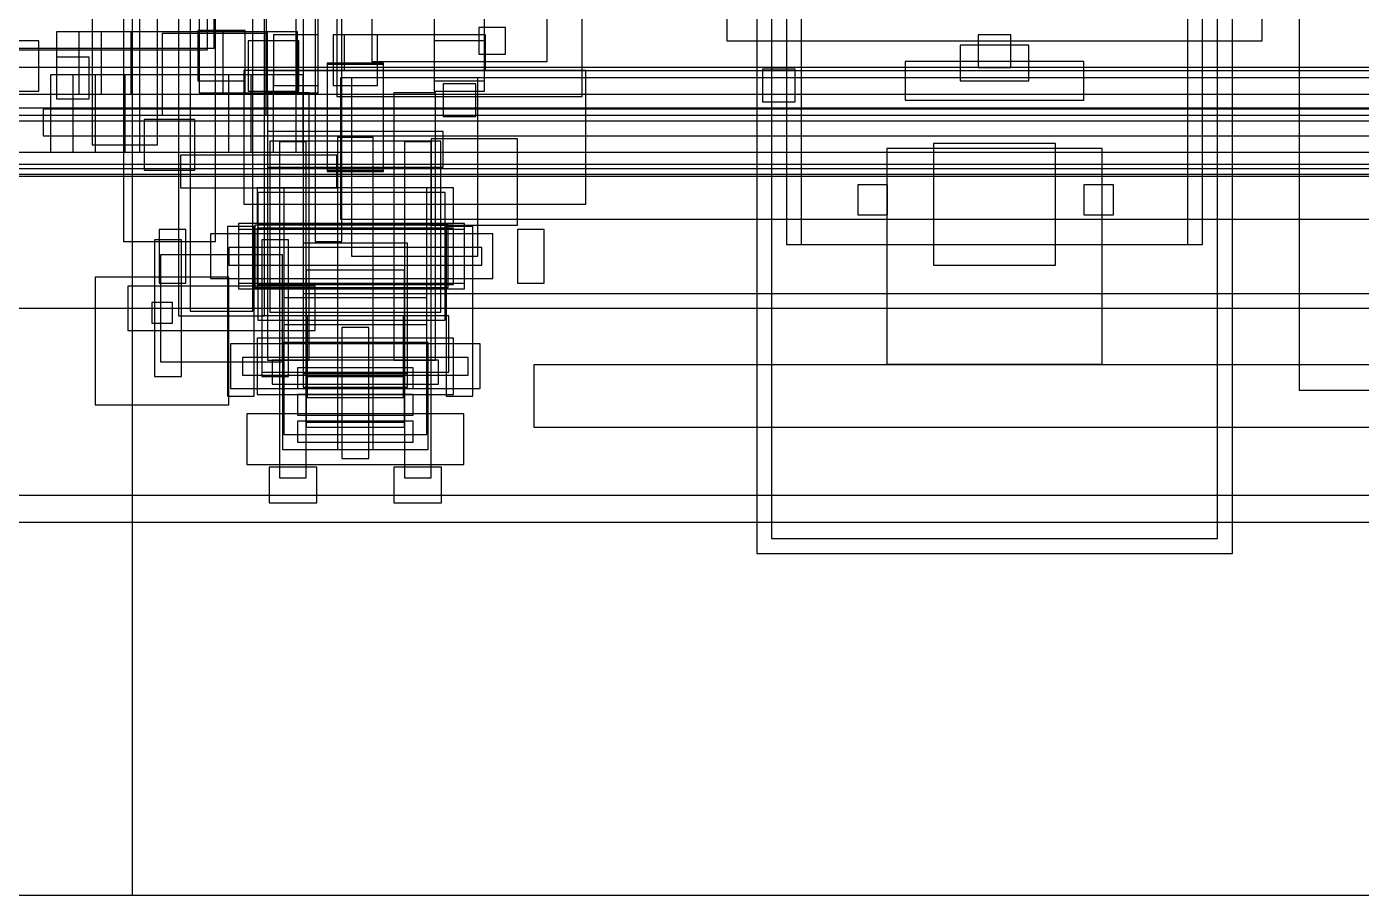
# Model space of a CAD drawing. Header units: millimetres. Extents: x -18 to 5970, y -985 to 4490.
# Drawn here: x 4349 to 5247, y 2500 to 3084 of the extents above; entities that cross this region are included whole.
import ezdxf

# ---------------------------------------------------------------- set-up
doc = ezdxf.new("R2010")
doc.units = ezdxf.units.MM

msp = doc.modelspace()

# ---------------------------------------------------------------- linework, layer by layer
at = {"layer": 'AS_FITTED_ROUTES'}
for p, q in [((4475, 3070), (4475, 3090)), ((5011, 3079), (4989, 3079)), ((4989, 3079), (4989, 3057)), ((5011, 3057), (5011, 3079)), ((4225, 3070), (4475, 3070)), ((5665, 3057), (4335, 3057)), ((4989, 3057), (5011, 3057)), ((4335, 3039), (5665, 3039)), ((4928, 2978), (4908, 2978)), ((4908, 2978), (4908, 2958)), ((4928, 2958), (4928, 2978)), ((5080, 2978), (5060, 2978)), ((5060, 2978), (5060, 2958)), ((5080, 2958), (5080, 2978)), ((4908, 2958), (4928, 2958)), ((5060, 2958), (5080, 2958))]:
    msp.add_line(p, q, dxfattribs=at)
at = {"layer": 'BODY'}
for p, q in [((4357, 3075), (4323, 3075)), ((4357, 3041), (4357, 3075)), ((4657, 3075), (4623, 3075)), ((4623, 3075), (4623, 3041)), ((4657, 3041), (4657, 3075)), ((4323, 3041), (4357, 3041)), ((4623, 3041), (4657, 3041))]:
    msp.add_line(p, q, dxfattribs=at)
at = {"layer": 'BRAKE_SYSTEM'}
for p, q in [((4470.5, 3069), (4470.5, 3091)), ((4496, 3082), (4464, 3082)), ((4464, 3082), (4464, 3048)), ((4496, 3048), (4496, 3082)), ((4671, 3084), (4653, 3084)), ((4653, 3084), (4653, 3066)), ((4671, 3084), (4653, 3084)), ((4653, 3084), (4653, 3066)), ((4671, 3066), (4671, 3084)), ((4671, 3066), (4671, 3084)), ((4545, 3079), (4515, 3079)), ((4515, 3079), (4515, 3045)), ((4545, 3045), (4545, 3079)), ((4585, 3079), (4555, 3079)), ((4555, 3079), (4555, 3045)), ((4585, 3045), (4585, 3079)), ((5023, 3072), (4977, 3072)), ((4977, 3072), (4977, 3048)), ((5023, 3048), (5023, 3072)), ((4225.5, 3069), (4470.5, 3069)), ((4653, 3066), (4671, 3066)), ((4653, 3066), (4671, 3066)), ((4866, 3056), (4844, 3056)), ((4844, 3056), (4844, 3034)), ((4866, 3034), (4866, 3056)), ((5060, 3061), (4940, 3061)), ((4940, 3061), (4940, 3035)), ((5060, 3035), (5060, 3061)), ((4464, 3048), (4496, 3048)), ((4515, 3045), (4545, 3045)), ((4555, 3045), (4585, 3045)), ((4651, 3046), (4629, 3046)), ((4629, 3046), (4629, 3024)), ((4651, 3024), (4651, 3046)), ((4977, 3048), (5023, 3048)), ((4940, 3035), (5060, 3035)), ((5640, 3029), (4360, 3029)), ((4360, 3029), (4360, 3011)), ((4844, 3034), (4866, 3034)), ((4629, 3024), (4651, 3024)), ((4360, 3011), (5640, 3011))]:
    msp.add_line(p, q, dxfattribs=at)
at = {"layer": 'CHASSIS'}
for p, q in [((4530, 3120), (4530, 3000)), ((4393, 3093), (4393, 3005)), ((4393, 3093), (4393, 3005)), ((4437, 3005), (4437, 3093)), ((4437, 3005), (4437, 3093)), ((4543, 3090), (4543, 2940)), ((4561, 2940), (4561, 3090)), ((4481, 3081), (4369, 3081)), ((4369, 3081), (4369, 3039)), ((4496, 3081), (4384, 3081)), ((4384, 3081), (4384, 3039)), ((4511, 3081), (4399, 3081)), ((4399, 3081), (4399, 3039)), ((4531, 3081), (4419, 3081)), ((4419, 3081), (4419, 3039)), ((4510, 3080), (4440, 3080)), ((4440, 3080), (4440, 3025)), ((4510, 3080), (4440, 3080)), ((4440, 3080), (4440, 3025)), ((4510, 3080), (4440, 3080)), ((4440, 3080), (4440, 3025)), ((4510, 3080), (4440, 3080)), ((4440, 3080), (4440, 3025)), ((4510, 3080), (4440, 3080)), ((4440, 3080), (4440, 3025)), ((4481, 3039), (4481, 3081)), ((4496, 3039), (4496, 3081)), ((4510, 3025), (4510, 3080)), ((4510, 3025), (4510, 3080)), ((4510, 3025), (4510, 3080)), ((4510, 3025), (4510, 3080)), ((4510, 3025), (4510, 3080)), ((4511, 3039), (4511, 3081)), ((4531, 3039), (4531, 3081)), ((4543, 3085), (4543, 2940)), ((4561, 2940), (4561, 3085)), ((4657.5, 3079), (4562.5, 3079)), ((4562.5, 3079), (4562.5, 3055)), ((4657.5, 3079), (4562.5, 3079)), ((4562.5, 3079), (4562.5, 3055)), ((4657.5, 3055), (4657.5, 3079)), ((4657.5, 3055), (4657.5, 3079)), ((4391, 3064), (4369, 3064)), ((4369, 3064), (4369, 3036)), ((4391, 3064), (4369, 3064)), ((4369, 3064), (4369, 3036)), ((4391, 3064), (4369, 3064)), ((4369, 3064), (4369, 3036)), ((4391, 3064), (4369, 3064)), ((4369, 3064), (4369, 3036)), ((4391, 3036), (4391, 3064)), ((4391, 3036), (4391, 3064)), ((4391, 3036), (4391, 3064)), ((4391, 3036), (4391, 3064)), ((4725, 3055), (4495, 3055)), ((4495, 3055), (4495, 2965)), ((4725, 3055), (4495, 3055)), ((4495, 3055), (4495, 2965)), ((4725, 3055), (4495, 3055)), ((4495, 3055), (4495, 2965)), ((4725, 3055), (4495, 3055)), ((4495, 3055), (4495, 2965)), ((4725, 3055), (4495, 3055)), ((4495, 3055), (4495, 2965)), ((4725, 3055), (4495, 3055)), ((4495, 3055), (4495, 2965)), ((4589, 3060), (4551, 3060)), ((4551, 3060), (4551, 2988)), ((4589, 3059), (4551, 3059)), ((4551, 3059), (4551, 2987)), ((4562.5, 3055), (4657.5, 3055)), ((4562.5, 3055), (4657.5, 3055)), ((4589, 2988), (4589, 3060)), ((4589, 2987), (4589, 3059)), ((4725, 2965), (4725, 3055)), ((4725, 2965), (4725, 3055)), ((4725, 2965), (4725, 3055)), ((4725, 2965), (4725, 3055)), ((4725, 2965), (4725, 3055)), ((4725, 2965), (4725, 3055)), ((4485, 3052), (4365, 3052)), ((4365, 3052), (4365, 3000)), ((4500, 3052), (4380, 3052)), ((4380, 3052), (4380, 3000)), ((4515, 3052), (4395, 3052)), ((4395, 3052), (4395, 3000)), ((4535, 3052), (4415, 3052)), ((4415, 3052), (4415, 3000)), ((4485, 3000), (4485, 3052)), ((4500, 3000), (4500, 3052)), ((4515, 3000), (4515, 3052)), ((4535, 3000), (4535, 3052)), ((5440, 3050), (4560, 3050)), ((4560, 3050), (4560, 2955)), ((5440, 3050), (4560, 3050)), ((4560, 3050), (4560, 2955)), ((5440, 3050), (4560, 3050)), ((4560, 3050), (4560, 2955)), ((5440, 3050), (4560, 3050)), ((4560, 3050), (4560, 2955)), ((5440, 3050), (4560, 3050)), ((4560, 3050), (4560, 2955)), ((4652.5, 3050), (4567.5, 3050)), ((4567.5, 3050), (4567.5, 2930)), ((4652.5, 2930), (4652.5, 3050)), ((4369, 3039), (4481, 3039)), ((4369, 3036), (4391, 3036)), ((4369, 3036), (4391, 3036)), ((4369, 3036), (4391, 3036)), ((4369, 3036), (4391, 3036)), ((4384, 3039), (4496, 3039)), ((4399, 3039), (4511, 3039)), ((4419, 3039), (4531, 3039)), ((4539, 3040), (4511, 3040)), ((4511, 3040), (4511, 2860)), ((4539, 3040), (4511, 3040)), ((4511, 3040), (4511, 2860)), ((4539, 3040), (4511, 3040)), ((4511, 3040), (4511, 2860)), ((4539, 3040), (4511, 3040)), ((4511, 3040), (4511, 2860)), ((4539, 2860), (4539, 3040)), ((4539, 2860), (4539, 3040)), ((4539, 2860), (4539, 3040)), ((4539, 2860), (4539, 3040)), ((4624, 3040), (4596, 3040)), ((4596, 3040), (4596, 2860)), ((4624, 3040), (4596, 3040)), ((4596, 3040), (4596, 2860)), ((4624, 3040), (4596, 3040)), ((4596, 3040), (4596, 2860)), ((4624, 3040), (4596, 3040)), ((4596, 3040), (4596, 2860)), ((4624, 2860), (4624, 3040)), ((4624, 2860), (4624, 3040)), ((4624, 2860), (4624, 3040)), ((4624, 2860), (4624, 3040)), ((4225, 3030), (5775, 3030)), ((4190, 3025), (5810, 3025)), ((4440, 3025), (4510, 3025)), ((4440, 3025), (4510, 3025)), ((4440, 3025), (4510, 3025)), ((4440, 3025), (4510, 3025)), ((4440, 3025), (4510, 3025)), ((4365, 3000), (4485, 3000)), ((4380, 3000), (4500, 3000)), ((4393, 3005), (4437, 3005)), ((4393, 3005), (4437, 3005)), ((4395, 3000), (4515, 3000)), ((4415, 3000), (4535, 3000)), ((4627.5, 3007.5), (4512.5, 3007.5)), ((4512.5, 3007.5), (4512.5, 2892.5)), ((4530, 3000), (5470, 3000)), ((4627.5, 2892.5), (4627.5, 3007.5)), ((4270, 2992), (5730, 2992)), ((4240, 2984), (5760, 2984)), ((4551, 2988), (4589, 2988)), ((4551, 2987), (4589, 2987)), ((4630.5, 2973), (4504.5, 2973)), ((4504.5, 2973), (4504.5, 2887)), ((4630.5, 2973), (4504.5, 2973)), ((4504.5, 2973), (4504.5, 2887)), ((4630.5, 2887), (4630.5, 2973)), ((4630.5, 2887), (4630.5, 2973)), ((4495, 2965), (4725, 2965)), ((4495, 2965), (4725, 2965)), ((4495, 2965), (4725, 2965)), ((4495, 2965), (4725, 2965)), ((4495, 2965), (4725, 2965)), ((4495, 2965), (4725, 2965)), ((4560, 2955), (5440, 2955)), ((4560, 2955), (5440, 2955)), ((4560, 2955), (5440, 2955)), ((4560, 2955), (5440, 2955)), ((4560, 2955), (5440, 2955)), ((4456, 2948), (4438, 2948)), ((4438, 2948), (4438, 2912)), ((4456, 2948), (4438, 2948)), ((4438, 2948), (4438, 2912)), ((4456, 2912), (4456, 2948)), ((4456, 2912), (4456, 2948)), ((4662.5, 2945), (4472.5, 2945)), ((4472.5, 2945), (4472.5, 2915)), ((4662.5, 2945), (4472.5, 2945)), ((4472.5, 2945), (4472.5, 2915)), ((4643.5, 2952), (4491.5, 2952)), ((4491.5, 2952), (4491.5, 2908)), ((4643.5, 2952), (4491.5, 2952)), ((4491.5, 2952), (4491.5, 2908)), ((4643.5, 2948), (4491.5, 2948)), ((4491.5, 2948), (4491.5, 2912)), ((4643.5, 2948), (4491.5, 2948)), ((4491.5, 2948), (4491.5, 2912)), ((4632.5, 2951), (4502.5, 2951)), ((4502.5, 2951), (4502.5, 2909)), ((4632.5, 2951), (4502.5, 2951)), ((4502.5, 2951), (4502.5, 2909)), ((4632.5, 2951), (4502.5, 2951)), ((4502.5, 2951), (4502.5, 2909)), ((4632.5, 2951), (4502.5, 2951)), ((4502.5, 2951), (4502.5, 2909)), ((4632.5, 2909), (4632.5, 2951)), ((4632.5, 2909), (4632.5, 2951)), ((4632.5, 2909), (4632.5, 2951)), ((4632.5, 2909), (4632.5, 2951)), ((4643.5, 2908), (4643.5, 2952)), ((4643.5, 2908), (4643.5, 2952)), ((4643.5, 2912), (4643.5, 2948)), ((4643.5, 2912), (4643.5, 2948)), ((4662.5, 2915), (4662.5, 2945)), ((4662.5, 2915), (4662.5, 2945)), ((4697, 2948), (4679, 2948)), ((4679, 2948), (4679, 2912)), ((4697, 2948), (4679, 2948)), ((4679, 2948), (4679, 2912)), ((4697, 2912), (4697, 2948)), ((4697, 2912), (4697, 2948)), ((4543, 2940), (4561, 2940)), ((4543, 2940), (4561, 2940)), ((4567.5, 2930), (4652.5, 2930)), ((4438, 2912), (4456, 2912)), ((4438, 2912), (4456, 2912)), ((4472.5, 2915), (4662.5, 2915)), ((4472.5, 2915), (4662.5, 2915)), ((4491.5, 2912), (4643.5, 2912)), ((4491.5, 2912), (4643.5, 2912)), ((4502.5, 2909), (4632.5, 2909)), ((4502.5, 2909), (4632.5, 2909)), ((4502.5, 2909), (4632.5, 2909)), ((4502.5, 2909), (4632.5, 2909)), ((4679, 2912), (4697, 2912)), ((4679, 2912), (4697, 2912)), ((4491.5, 2908), (4643.5, 2908)), ((4491.5, 2908), (4643.5, 2908)), ((4512.5, 2892.5), (4627.5, 2892.5)), ((4504.5, 2887), (4630.5, 2887)), ((4504.5, 2887), (4630.5, 2887)), ((4511, 2860), (4539, 2860)), ((4511, 2860), (4539, 2860)), ((4511, 2860), (4539, 2860)), ((4511, 2860), (4539, 2860)), ((4596, 2860), (4624, 2860)), ((4596, 2860), (4624, 2860)), ((4596, 2860), (4624, 2860)), ((4596, 2860), (4624, 2860)), ((5310, 2857), (4690, 2857)), ((4690, 2857), (4690, 2815)), ((4690, 2815), (5310, 2815))]:
    msp.add_line(p, q, dxfattribs=at)
at = {"layer": 'DATUM'}
for p, q in [((4655, 2936), (4485, 2936)), ((4485, 2936), (4485, 2924)), ((4655, 2936), (4485, 2936)), ((4485, 2936), (4485, 2924)), ((4655, 2936), (4485, 2936)), ((4485, 2936), (4485, 2924)), ((4655, 2936), (4485, 2936)), ((4485, 2936), (4485, 2924)), ((4655, 2924), (4655, 2936)), ((4655, 2924), (4655, 2936)), ((4655, 2924), (4655, 2936)), ((4655, 2924), (4655, 2936)), ((4485, 2924), (4655, 2924)), ((4485, 2924), (4655, 2924)), ((4485, 2924), (4655, 2924)), ((4485, 2924), (4655, 2924)), ((4485, 2916), (4395, 2916)), ((4395, 2916), (4395, 2830)), ((4485, 2916), (4395, 2916)), ((4395, 2916), (4395, 2830)), ((4485, 2830), (4485, 2916)), ((4485, 2830), (4485, 2916)), ((4447, 2899), (4433, 2899)), ((4433, 2899), (4433, 2885)), ((4447, 2885), (4447, 2899)), ((4433, 2885), (4447, 2885)), ((4646, 2862), (4494, 2862)), ((4494, 2862), (4494, 2850)), ((4646, 2862), (4494, 2862)), ((4494, 2862), (4494, 2850)), ((4646, 2850), (4646, 2862)), ((4646, 2850), (4646, 2862)), ((4494, 2850), (4646, 2850)), ((4494, 2850), (4646, 2850)), ((4395, 2830), (4485, 2830)), ((4395, 2830), (4485, 2830)), ((5705, 2769), (4295, 2769)), ((5705, 2769), (4295, 2769)), ((4295, 2751), (5705, 2751)), ((4295, 2751), (5705, 2751))]:
    msp.add_line(p, q, dxfattribs=at)
at = {"layer": 'EXHAUST'}
for p, q in [((5205, 3090), (5205, 2840)), ((5205, 2840), (5455, 2840))]:
    msp.add_line(p, q, dxfattribs=at)
at = {"layer": 'FRONT_DETAIL'}
for p, q in [((4557.5, 3202.5), (4557.5, 3037.5)), ((4722.5, 3037.5), (4722.5, 3202.5)), ((4581, 3179), (4581, 3061)), ((4699, 3061), (4699, 3179)), ((4623, 3133), (4623, 3048)), ((4657, 3048), (4657, 3133)), ((4532, 3075), (4498, 3075)), ((4498, 3075), (4498, 3041)), ((4532, 3041), (4532, 3075)), ((4581, 3061), (4699, 3061)), ((4623, 3048), (4657, 3048)), ((4498, 3041), (4532, 3041)), ((4557.5, 3037.5), (4722.5, 3037.5))]:
    msp.add_line(p, q, dxfattribs=at)
at = {"layer": 'FUEL_SYSTEM'}
for p, q in [((4535, 3165), (4535, 2905)), ((4510, 3093), (4510, 3055)), ((4510, 3093), (4510, 3055)), ((4510, 3055), (5490, 3055)), ((4510, 3055), (5490, 3055)), ((4535, 2905), (5465, 2905))]:
    msp.add_line(p, q, dxfattribs=at)
at = {"layer": 'MECHANICAL_CLEARANCE'}
for p, q in [((4425, 3000), (4425, 3250)), ((4860, 3158), (4860, 2938)), ((5140, 2938), (5140, 3158)), ((4870, 3148), (4870, 2938)), ((5130, 2938), (5130, 3148)), ((4165, 3000), (4425, 3000)), ((4860, 2938), (5140, 2938)), ((4870, 2938), (5130, 2938))]:
    msp.add_line(p, q, dxfattribs=at)
at = {"layer": 'OVERALL'}
msp.add_line((4167.5, 2500), (5832.5, 2500), dxfattribs=at)
at = {"layer": 'RUNNING_GEAR'}
for p, q in [((4451, 3350), (4451, 2890)), ((4451, 3350), (4451, 2890)), ((4459, 3356.901), (4459, 2893.099)), ((4459, 3356.901), (4459, 2893.099)), ((4501, 2893.099), (4501, 3356.901)), ((4501, 2893.099), (4501, 3356.901)), ((4509, 2890), (4509, 3350)), ((4509, 2890), (4509, 3350)), ((4820, 3340), (4820, 3075)), ((5180, 3075), (5180, 3340)), ((4420, 2500), (4420, 3290)), ((4420, 2500), (4420, 3290)), ((4414, 3190), (4414, 2940)), ((4476, 2940), (4476, 3190)), ((4465, 3112), (4465, 3040)), ((4465, 3112), (4465, 3040)), ((4545, 3040), (4545, 3112)), ((4545, 3040), (4545, 3112)), ((4840, 3110), (4840, 2730)), ((5160, 2730), (5160, 3110)), ((4850, 3100), (4850, 2740)), ((5150, 2740), (5150, 3100)), ((4820, 3075), (5180, 3075)), ((4465, 3040), (4545, 3040)), ((4465, 3040), (4545, 3040)), ((5710, 3021), (4290, 3021)), ((4462, 3022), (4428, 3022)), ((4428, 3022), (4428, 2988)), ((4462, 2988), (4462, 3022)), ((4629, 3014), (4511, 3014)), ((4511, 3014), (4511, 2990)), ((4629, 3014), (4511, 3014)), ((4511, 3014), (4511, 2990)), ((4629, 3014), (4511, 3014)), ((4511, 3014), (4511, 2990)), ((4629, 3014), (4511, 3014)), ((4511, 3014), (4511, 2990)), ((4582, 3010), (4558, 3010)), ((4558, 3010), (4558, 2800)), ((4582, 3010), (4558, 3010)), ((4558, 3010), (4558, 2800)), ((4582, 3010), (4558, 3010)), ((4558, 3010), (4558, 2800)), ((4582, 3010), (4558, 3010)), ((4558, 3010), (4558, 2800)), ((4582, 2800), (4582, 3010)), ((4582, 2800), (4582, 3010)), ((4582, 2800), (4582, 3010)), ((4582, 2800), (4582, 3010)), ((4679, 3009), (4621, 3009)), ((4621, 3009), (4621, 2951)), ((4629, 2990), (4629, 3014)), ((4629, 2990), (4629, 3014)), ((4629, 2990), (4629, 3014)), ((4629, 2990), (4629, 3014)), ((4679, 2951), (4679, 3009)), ((4537, 3007), (4519, 3007)), ((4519, 3007), (4519, 2781)), ((4537, 3007), (4519, 3007)), ((4519, 3007), (4519, 2781)), ((4537, 3007), (4519, 3007)), ((4519, 3007), (4519, 2781)), ((4537, 3007), (4519, 3007)), ((4519, 3007), (4519, 2781)), ((4537, 2781), (4537, 3007)), ((4537, 2781), (4537, 3007)), ((4537, 2781), (4537, 3007)), ((4537, 2781), (4537, 3007)), ((4621, 3007), (4603, 3007)), ((4603, 3007), (4603, 2781)), ((4621, 3007), (4603, 3007)), ((4603, 3007), (4603, 2781)), ((4621, 3007), (4603, 3007)), ((4603, 3007), (4603, 2781)), ((4621, 3007), (4603, 3007)), ((4603, 3007), (4603, 2781)), ((4621, 2781), (4621, 3007)), ((4621, 2781), (4621, 3007)), ((4621, 2781), (4621, 3007)), ((4621, 2781), (4621, 3007)), ((5072.5, 3002.5), (4927.5, 3002.5)), ((4927.5, 3002.5), (4927.5, 2857.5)), ((5072.5, 3002.5), (4927.5, 3002.5)), ((4927.5, 3002.5), (4927.5, 2857.5)), ((5041, 3006), (4959, 3006)), ((4959, 3006), (4959, 2924)), ((5041, 3006), (4959, 3006)), ((4959, 3006), (4959, 2924)), ((5041, 2924), (5041, 3006)), ((5041, 2924), (5041, 3006)), ((5072.5, 2857.5), (5072.5, 3002.5)), ((5072.5, 2857.5), (5072.5, 3002.5)), ((4557.5, 2998), (4452.5, 2998)), ((4452.5, 2998), (4452.5, 2976)), ((4557.5, 2998), (4452.5, 2998)), ((4452.5, 2998), (4452.5, 2976)), ((4511, 2990), (4629, 2990)), ((4511, 2990), (4629, 2990)), ((4511, 2990), (4629, 2990)), ((4511, 2990), (4629, 2990)), ((4557.5, 2976), (4557.5, 2998)), ((4557.5, 2976), (4557.5, 2998)), ((5780, 2985), (4220, 2985)), ((5780, 2985), (4220, 2985)), ((4290, 2989), (5710, 2989)), ((4428, 2988), (4462, 2988)), ((4452.5, 2976), (4557.5, 2976)), ((4452.5, 2976), (4557.5, 2976)), ((4636, 2976), (4504, 2976)), ((4504, 2976), (4504, 2952)), ((4636, 2976), (4504, 2976)), ((4504, 2976), (4504, 2952)), ((4618, 2976), (4522, 2976)), ((4522, 2976), (4522, 2884)), ((4618, 2976), (4522, 2976)), ((4522, 2976), (4522, 2884)), ((4618, 2884), (4618, 2976)), ((4618, 2884), (4618, 2976)), ((4636, 2952), (4636, 2976)), ((4636, 2952), (4636, 2976)), ((4662.5, 2945), (4472.5, 2945)), ((4472.5, 2945), (4472.5, 2915)), ((4662.5, 2945), (4472.5, 2945)), ((4472.5, 2945), (4472.5, 2915)), ((4502, 2950.078), (4484, 2950.078)), ((4484, 2950.078), (4484, 2835.922)), ((4502, 2950.078), (4484, 2950.078)), ((4484, 2950.078), (4484, 2835.922)), ((4502, 2835.922), (4502, 2950.078)), ((4502, 2835.922), (4502, 2950.078)), ((4504, 2952), (4636, 2952)), ((4504, 2952), (4636, 2952)), ((4636, 2949), (4504, 2949)), ((4504, 2949), (4504, 2911)), ((4636, 2949), (4504, 2949)), ((4504, 2949), (4504, 2911)), ((4621, 2951), (4679, 2951)), ((4649, 2950.078), (4631, 2950.078)), ((4631, 2950.078), (4631, 2835.922)), ((4649, 2950.078), (4631, 2950.078)), ((4631, 2950.078), (4631, 2835.922)), ((4636, 2911), (4636, 2949)), ((4636, 2911), (4636, 2949)), ((4649, 2835.922), (4649, 2950.078)), ((4649, 2835.922), (4649, 2950.078)), ((4662.5, 2915), (4662.5, 2945)), ((4662.5, 2915), (4662.5, 2945)), ((4414, 2940), (4476, 2940)), ((4453, 2941), (4435, 2941)), ((4435, 2941), (4435, 2849)), ((4453, 2941), (4435, 2941)), ((4435, 2941), (4435, 2849)), ((4453, 2849), (4453, 2941)), ((4453, 2849), (4453, 2941)), ((4525, 2941), (4507, 2941)), ((4507, 2941), (4507, 2849)), ((4525, 2941), (4507, 2941)), ((4507, 2941), (4507, 2849)), ((4525, 2849), (4525, 2941)), ((4525, 2849), (4525, 2941)), ((4605, 2938.932), (4535, 2938.932)), ((4535, 2938.932), (4535, 2851.068)), ((4605, 2938.932), (4535, 2938.932)), ((4535, 2938.932), (4535, 2851.068)), ((4605, 2851.068), (4605, 2938.932)), ((4605, 2851.068), (4605, 2938.932)), ((4521, 2931), (4439, 2931)), ((4439, 2931), (4439, 2859)), ((4521, 2931), (4439, 2931)), ((4439, 2931), (4439, 2859)), ((4521, 2859), (4521, 2931)), ((4521, 2859), (4521, 2931)), ((4603, 2920.644), (4537, 2920.644)), ((4537, 2920.644), (4537, 2818.356)), ((4603, 2920.644), (4537, 2920.644)), ((4537, 2920.644), (4537, 2818.356)), ((4603, 2818.356), (4603, 2920.644)), ((4603, 2818.356), (4603, 2920.644)), ((4959, 2924), (5041, 2924)), ((4959, 2924), (5041, 2924)), ((4543, 2910), (4417, 2910)), ((4417, 2910), (4417, 2880)), ((4543, 2910), (4417, 2910)), ((4417, 2910), (4417, 2880)), ((4472.5, 2915), (4662.5, 2915)), ((4472.5, 2915), (4662.5, 2915)), ((4504, 2911), (4636, 2911)), ((4504, 2911), (4636, 2911)), ((4543, 2880), (4543, 2910)), ((4543, 2880), (4543, 2910)), ((4618, 2902), (4522, 2902)), ((4522, 2902), (4522, 2810)), ((4618, 2902), (4522, 2902)), ((4522, 2902), (4522, 2810)), ((4618, 2810), (4618, 2902)), ((4618, 2810), (4618, 2902)), ((4220, 2895), (5780, 2895)), ((4220, 2895), (5780, 2895)), ((4459, 2893.099), (4501, 2893.099)), ((4459, 2893.099), (4501, 2893.099)), ((4451, 2890), (4509, 2890)), ((4451, 2890), (4509, 2890)), ((4633, 2890), (4507, 2890)), ((4507, 2890), (4507, 2852)), ((4633, 2890), (4507, 2890)), ((4507, 2890), (4507, 2852)), ((4522, 2884), (4618, 2884)), ((4522, 2884), (4618, 2884)), ((4602.5, 2890), (4537.5, 2890)), ((4537.5, 2890), (4537.5, 2835)), ((4602.5, 2890), (4537.5, 2890)), ((4537.5, 2890), (4537.5, 2835)), ((4602.5, 2835), (4602.5, 2890)), ((4602.5, 2835), (4602.5, 2890)), ((4633, 2852), (4633, 2890)), ((4633, 2852), (4633, 2890)), ((4417, 2880), (4543, 2880)), ((4417, 2880), (4543, 2880)), ((4636, 2875), (4504, 2875)), ((4504, 2875), (4504, 2837)), ((4636, 2875), (4504, 2875)), ((4504, 2875), (4504, 2837)), ((4579, 2882), (4561, 2882)), ((4561, 2882), (4561, 2794)), ((4579, 2882), (4561, 2882)), ((4561, 2882), (4561, 2794)), ((4579, 2794), (4579, 2882)), ((4579, 2794), (4579, 2882)), ((4636, 2837), (4636, 2875)), ((4636, 2837), (4636, 2875)), ((4654, 2871), (4486, 2871)), ((4486, 2871), (4486, 2841)), ((4654, 2871), (4486, 2871)), ((4486, 2871), (4486, 2841)), ((4619, 2872), (4521, 2872)), ((4521, 2872), (4521, 2800)), ((4619, 2872), (4521, 2872)), ((4521, 2872), (4521, 2800)), ((4619, 2872), (4521, 2872)), ((4521, 2872), (4521, 2800)), ((4619, 2872), (4521, 2872)), ((4521, 2872), (4521, 2800)), ((4605, 2871.998), (4535, 2871.998)), ((4535, 2871.998), (4535, 2842.002)), ((4605, 2871.998), (4535, 2871.998)), ((4535, 2871.998), (4535, 2842.002)), ((4605, 2842.002), (4605, 2871.998)), ((4605, 2842.002), (4605, 2871.998)), ((4619, 2800), (4619, 2872)), ((4619, 2800), (4619, 2872)), ((4619, 2800), (4619, 2872)), ((4619, 2800), (4619, 2872)), ((4654, 2841), (4654, 2871)), ((4654, 2841), (4654, 2871)), ((4439, 2859), (4521, 2859)), ((4439, 2859), (4521, 2859)), ((4626, 2860), (4514, 2860)), ((4514, 2860), (4514, 2844)), ((4626, 2860), (4514, 2860)), ((4514, 2860), (4514, 2844)), ((4626, 2860), (4514, 2860)), ((4514, 2860), (4514, 2844)), ((4626, 2860), (4514, 2860)), ((4514, 2860), (4514, 2844)), ((4626, 2844), (4626, 2860)), ((4626, 2844), (4626, 2860)), ((4626, 2844), (4626, 2860)), ((4626, 2844), (4626, 2860)), ((4927.5, 2857.5), (5072.5, 2857.5)), ((4927.5, 2857.5), (5072.5, 2857.5)), ((4435, 2849), (4453, 2849)), ((4435, 2849), (4453, 2849)), ((4507, 2852), (4633, 2852)), ((4507, 2852), (4633, 2852)), ((4507, 2849), (4525, 2849)), ((4507, 2849), (4525, 2849)), ((4609, 2855), (4531, 2855)), ((4531, 2855), (4531, 2841)), ((4609, 2855), (4531, 2855)), ((4531, 2855), (4531, 2841)), ((4535, 2851.068), (4605, 2851.068)), ((4535, 2851.068), (4605, 2851.068)), ((4603, 2848.975), (4537, 2848.975)), ((4537, 2848.975), (4537, 2815.025)), ((4603, 2848.975), (4537, 2848.975)), ((4537, 2848.975), (4537, 2815.025)), ((4603, 2815.025), (4603, 2848.975)), ((4603, 2815.025), (4603, 2848.975)), ((4609, 2841), (4609, 2855)), ((4609, 2841), (4609, 2855)), ((4486, 2841), (4654, 2841)), ((4486, 2841), (4654, 2841)), ((4514, 2844), (4626, 2844)), ((4514, 2844), (4626, 2844)), ((4514, 2844), (4626, 2844)), ((4514, 2844), (4626, 2844)), ((4531, 2841), (4609, 2841)), ((4531, 2841), (4609, 2841)), ((4535, 2842.002), (4605, 2842.002)), ((4535, 2842.002), (4605, 2842.002)), ((4484, 2835.922), (4502, 2835.922)), ((4484, 2835.922), (4502, 2835.922)), ((4504, 2837), (4636, 2837)), ((4504, 2837), (4636, 2837)), ((4609, 2837), (4531, 2837)), ((4531, 2837), (4531, 2823)), ((4609, 2837), (4531, 2837)), ((4531, 2837), (4531, 2823)), ((4537.5, 2835), (4602.5, 2835)), ((4537.5, 2835), (4602.5, 2835)), ((4609, 2823), (4609, 2837)), ((4609, 2823), (4609, 2837)), ((4631, 2835.922), (4649, 2835.922)), ((4631, 2835.922), (4649, 2835.922)), ((4643, 2824), (4497, 2824)), ((4497, 2824), (4497, 2790)), ((4643, 2824), (4497, 2824)), ((4497, 2824), (4497, 2790)), ((4531, 2823), (4609, 2823)), ((4531, 2823), (4609, 2823)), ((4643, 2790), (4643, 2824)), ((4643, 2790), (4643, 2824)), ((4609, 2819), (4531, 2819)), ((4531, 2819), (4531, 2805)), ((4609, 2819), (4531, 2819)), ((4531, 2819), (4531, 2805)), ((4537, 2818.356), (4603, 2818.356)), ((4537, 2818.356), (4603, 2818.356)), ((4537, 2815.025), (4603, 2815.025)), ((4537, 2815.025), (4603, 2815.025)), ((4609, 2805), (4609, 2819)), ((4609, 2805), (4609, 2819)), ((4522, 2810), (4618, 2810)), ((4522, 2810), (4618, 2810)), ((4531, 2805), (4609, 2805)), ((4531, 2805), (4609, 2805)), ((4521, 2800), (4619, 2800)), ((4521, 2800), (4619, 2800)), ((4521, 2800), (4619, 2800)), ((4521, 2800), (4619, 2800)), ((4558, 2800), (4582, 2800)), ((4558, 2800), (4582, 2800)), ((4558, 2800), (4582, 2800)), ((4558, 2800), (4582, 2800)), ((4561, 2794), (4579, 2794)), ((4561, 2794), (4579, 2794)), ((4497, 2790), (4643, 2790)), ((4497, 2790), (4643, 2790)), ((4544, 2788), (4512, 2788)), ((4512, 2788), (4512, 2764)), ((4544, 2788), (4512, 2788)), ((4512, 2788), (4512, 2764)), ((4544, 2788), (4512, 2788)), ((4512, 2788), (4512, 2764)), ((4544, 2788), (4512, 2788)), ((4512, 2788), (4512, 2764)), ((4544, 2764), (4544, 2788)), ((4544, 2764), (4544, 2788)), ((4544, 2764), (4544, 2788)), ((4544, 2764), (4544, 2788)), ((4628, 2788), (4596, 2788)), ((4596, 2788), (4596, 2764)), ((4628, 2788), (4596, 2788)), ((4596, 2788), (4596, 2764)), ((4628, 2788), (4596, 2788)), ((4596, 2788), (4596, 2764)), ((4628, 2788), (4596, 2788)), ((4596, 2788), (4596, 2764)), ((4628, 2764), (4628, 2788)), ((4628, 2764), (4628, 2788)), ((4628, 2764), (4628, 2788)), ((4628, 2764), (4628, 2788)), ((4519, 2781), (4537, 2781)), ((4519, 2781), (4537, 2781)), ((4519, 2781), (4537, 2781)), ((4519, 2781), (4537, 2781)), ((4603, 2781), (4621, 2781)), ((4603, 2781), (4621, 2781)), ((4603, 2781), (4621, 2781)), ((4603, 2781), (4621, 2781)), ((4512, 2764), (4544, 2764)), ((4512, 2764), (4544, 2764)), ((4512, 2764), (4544, 2764)), ((4512, 2764), (4544, 2764)), ((4596, 2764), (4628, 2764)), ((4596, 2764), (4628, 2764)), ((4596, 2764), (4628, 2764)), ((4596, 2764), (4628, 2764)), ((4850, 2740), (5150, 2740)), ((4840, 2730), (5160, 2730)), ((4170, 2500), (4420, 2500)), ((4170, 2500), (4420, 2500))]:
    msp.add_line(p, q, dxfattribs=at)

doc.saveas('drawing.dxf')
